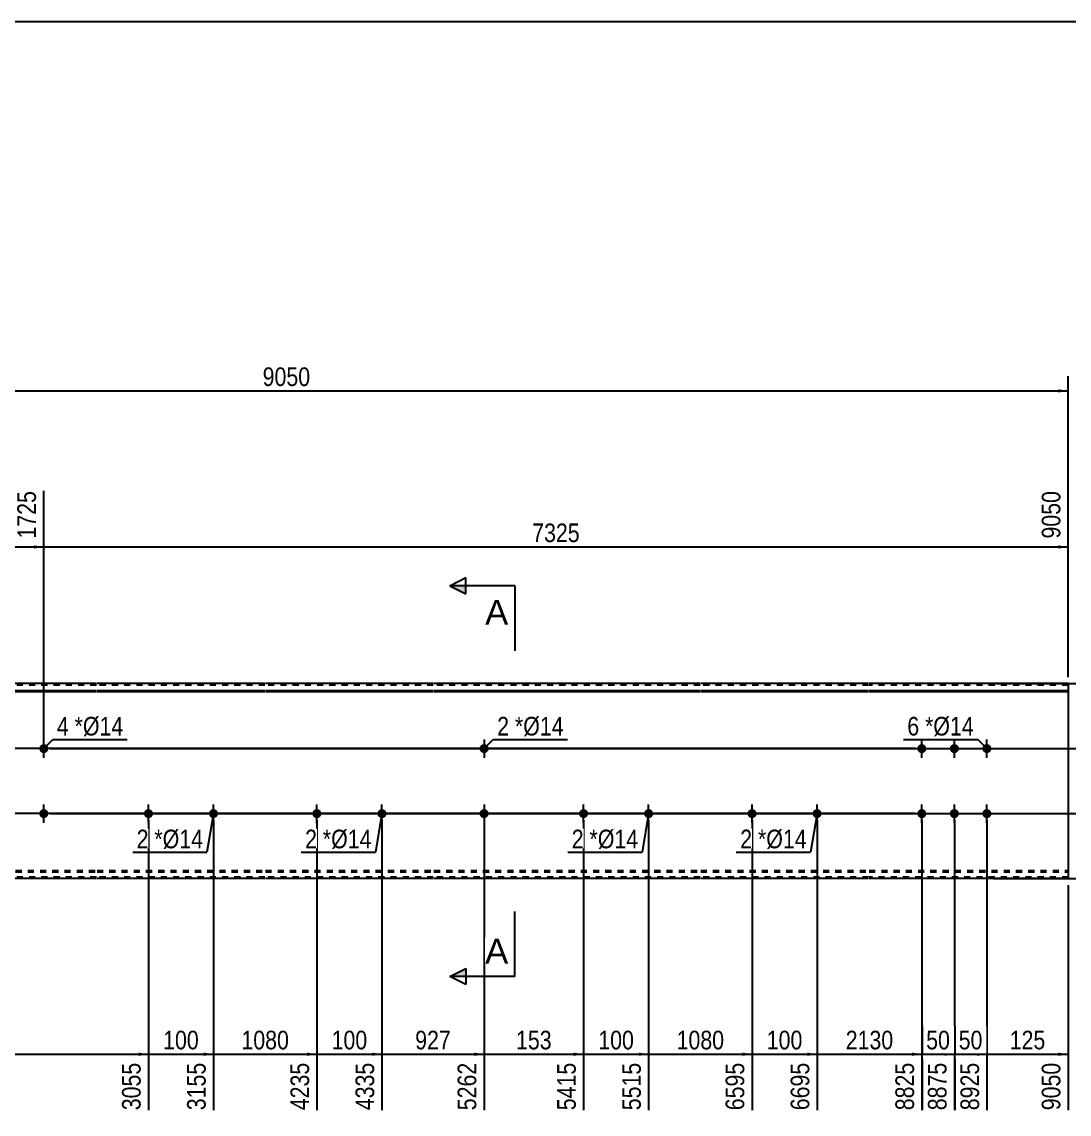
# Model space of a CAD drawing. Header units: millimetres. Extents: x -81 to 321, y -160 to 117.
# Drawn here: x 79.5 to 240.5, y -51.2 to 116.8 of the extents above; entities that cross this region are included whole.
import ezdxf

# ---------------------------------------------------------------- set-up
doc = ezdxf.new("R2010")
doc.units = ezdxf.units.MM
doc.linetypes.add('DXK_LINE_DOT1', pattern=[1.8814, 0.9407, -0.9407])
doc.styles.add('Arial', font='ARIAL.TTF', dxfattribs={"height": 0.2})
doc.styles.add('Arial Narrow', font='ARIALN.TTF', dxfattribs={"height": 0.2})

# ---------------------------------------------------------------- blocks, each defined once
blk = doc.blocks.new('Unknown-629085488-2020')
at = {"color": 5, "linetype": 'Continuous'}
blk.add_line((321.25, 116.75), (-78.75, 116.75), dxfattribs=at)
blk = doc.blocks.new('Part-629085488-1218 - 1203')
at = {"color": 2, "linetype": 'Continuous'}
for p, q in [((0, -15), (0, 15)), ((10.6, 15), (0, 15)), ((0, 13.94), (10.6, 13.94)), ((0, 13.76), (10.6, 13.76)), ((29.49, 15), (10.7, 15)), ((10.7, 13.94), (29.49, 13.94)), ((10.7, 13.76), (29.49, 13.76)), ((55.79, 15), (29.59, 15)), ((29.59, 13.94), (55.79, 13.94)), ((29.59, 13.76), (55.79, 13.76)), ((74.68, 15), (55.89, 15)), ((55.89, 13.94), (74.68, 13.94)), ((55.89, 13.76), (74.68, 13.76)), ((90.97, 15), (74.78, 15)), ((74.78, 13.94), (90.97, 13.94)), ((74.78, 13.76), (90.97, 13.76)), ((116.87, 15), (91.07, 15)), ((91.07, 13.94), (116.87, 13.94)), ((91.07, 13.76), (116.87, 13.76)), ((142.77, 15), (116.97, 15)), ((116.97, 13.94), (142.77, 13.94)), ((116.97, 13.76), (142.77, 13.76)), ((183.77, 15), (142.87, 15)), ((142.87, 13.94), (183.77, 13.94)), ((142.87, 13.76), (183.77, 13.76)), ((209.67, 15), (183.87, 15)), ((183.87, 13.94), (209.67, 13.94)), ((183.87, 13.76), (209.67, 13.76)), ((240.37, 15), (209.77, 15)), ((209.77, 13.94), (240.37, 13.94)), ((209.77, 13.76), (240.37, 13.76)), ((240.37, 15), (240.37, -15)), ((10.6, -15), (0, -15)), ((29.49, -15), (10.7, -15)), ((55.79, -15), (29.59, -15)), ((74.68, -15), (55.89, -15)), ((90.97, -15), (74.78, -15)), ((116.87, -15), (91.07, -15)), ((142.77, -15), (116.97, -15)), ((183.77, -15), (142.87, -15)), ((209.67, -15), (183.87, -15)), ((240.37, -15), (209.77, -15))]:
    blk.add_line(p, q, dxfattribs=at)
at = {"color": 7, "linetype": 'DXK_LINE_DOT1'}
for p, q in [((10.6, 14.75), (0, 14.75)), ((29.49, 14.75), (10.7, 14.75)), ((55.79, 14.75), (29.59, 14.75)), ((74.68, 14.75), (55.89, 14.75)), ((90.97, 14.75), (74.78, 14.75)), ((116.87, 14.75), (91.07, 14.75)), ((142.77, 14.75), (116.97, 14.75)), ((183.77, 14.75), (142.87, 14.75)), ((209.67, 14.75), (183.87, 14.75)), ((240.37, 14.75), (209.77, 14.75)), ((0, -13.76), (10.6, -13.76)), ((0, -13.94), (10.6, -13.94)), ((10.6, -14.75), (0, -14.75)), ((10.7, -13.76), (29.49, -13.76)), ((10.7, -13.94), (29.49, -13.94)), ((29.49, -14.75), (10.7, -14.75)), ((29.59, -13.76), (55.79, -13.76)), ((29.59, -13.94), (55.79, -13.94)), ((55.79, -14.75), (29.59, -14.75)), ((55.89, -13.76), (74.68, -13.76)), ((55.89, -13.94), (74.68, -13.94)), ((74.68, -14.75), (55.89, -14.75)), ((74.78, -13.76), (90.97, -13.76)), ((74.78, -13.94), (90.97, -13.94)), ((90.97, -14.75), (74.78, -14.75)), ((91.07, -13.76), (116.87, -13.76)), ((91.07, -13.94), (116.87, -13.94)), ((116.87, -14.75), (91.07, -14.75)), ((116.97, -13.76), (142.77, -13.76)), ((116.97, -13.94), (142.77, -13.94)), ((142.77, -14.75), (116.97, -14.75)), ((142.87, -13.76), (183.77, -13.76)), ((142.87, -13.94), (183.77, -13.94)), ((183.77, -14.75), (142.87, -14.75)), ((183.87, -13.76), (209.67, -13.76)), ((183.87, -13.94), (209.67, -13.94)), ((209.67, -14.75), (183.87, -14.75)), ((209.77, -13.76), (240.37, -13.76)), ((209.77, -13.94), (240.37, -13.94)), ((240.37, -14.75), (209.77, -14.75))]:
    blk.add_line(p, q, dxfattribs=at)
blk = doc.blocks.new('Bolt-629085488-1219 - 1203')
at = {"linetype": 'Continuous'}
for points in [[(217.17, 5, -1), (218.57, 5, -1)], [(222.17, 5, -1), (223.57, 5, -1)], [(227.17, 5, -1), (228.57, 5, -1)], [(217.17, -5, -1), (218.57, -5, -1)], [(222.17, -5, -1), (223.57, -5, -1)], [(227.17, -5, -1), (228.57, -5, -1)]]:
    blk.add_hatch(color=3, dxfattribs=at).paths.add_polyline_path(points)
at = {"color": 3, "linetype": 'Continuous'}
for p, q in [((217.87, 3.6), (217.87, 6.4)), ((222.87, 3.6), (222.87, 6.4)), ((227.87, 3.6), (227.87, 6.4)), ((216.47, 5), (219.27, 5)), ((221.47, 5), (224.27, 5)), ((226.47, 5), (229.27, 5)), ((216.47, -5), (219.27, -5)), ((217.87, -6.4), (217.87, -3.6)), ((221.47, -5), (224.27, -5)), ((222.87, -6.4), (222.87, -3.6)), ((226.47, -5), (229.27, -5)), ((227.87, -6.4), (227.87, -3.6))]:
    blk.add_line(p, q, dxfattribs=at)
blk = doc.blocks.new('Bolt-629085488-1225 - 1203')
at = {"linetype": 'Continuous'}
for points in [[(98.97, -4.3, -1), (98.97, -5.7, -1)], [(108.97, -4.3, -1), (108.97, -5.7, -1)]]:
    blk.add_hatch(color=3, dxfattribs=at).paths.add_polyline_path(points)
at = {"color": 3, "linetype": 'Continuous'}
for p, q in [((97.57, -5), (100.37, -5)), ((98.97, -6.4), (98.97, -3.6)), ((107.57, -5), (110.37, -5)), ((108.97, -6.4), (108.97, -3.6))]:
    blk.add_line(p, q, dxfattribs=at)
blk = doc.blocks.new('Bolt-629085488-1226 - 1203')
at = {"linetype": 'Continuous'}
for points in [[(124.87, -4.3, -1), (124.87, -5.7, -1)], [(134.87, -4.3, -1), (134.87, -5.7, -1)]]:
    blk.add_hatch(color=3, dxfattribs=at).paths.add_polyline_path(points)
at = {"color": 3, "linetype": 'Continuous'}
for p, q in [((123.47, -5), (126.27, -5)), ((124.87, -6.4), (124.87, -3.6)), ((133.47, -5), (136.27, -5)), ((134.87, -6.4), (134.87, -3.6))]:
    blk.add_line(p, q, dxfattribs=at)
blk = doc.blocks.new('Bolt-629085488-1227 - 1203')
at = {"linetype": 'Continuous'}
for points in [[(165.87, -4.3, -1), (165.87, -5.7, -1)], [(175.87, -4.3, -1), (175.87, -5.7, -1)]]:
    blk.add_hatch(color=3, dxfattribs=at).paths.add_polyline_path(points)
at = {"color": 3, "linetype": 'Continuous'}
for p, q in [((164.47, -5), (167.27, -5)), ((165.87, -6.4), (165.87, -3.6)), ((174.47, -5), (177.27, -5)), ((175.87, -6.4), (175.87, -3.6))]:
    blk.add_line(p, q, dxfattribs=at)
blk = doc.blocks.new('Bolt-629085488-1228 - 1203')
at = {"linetype": 'Continuous'}
for points in [[(191.77, -4.3, -1), (191.77, -5.7, -1)], [(201.77, -4.3, -1), (201.77, -5.7, -1)]]:
    blk.add_hatch(color=3, dxfattribs=at).paths.add_polyline_path(points)
at = {"color": 3, "linetype": 'Continuous'}
for p, q in [((190.37, -5), (193.17, -5)), ((191.77, -6.4), (191.77, -3.6)), ((200.37, -5), (203.17, -5)), ((201.77, -6.4), (201.77, -3.6))]:
    blk.add_line(p, q, dxfattribs=at)
blk = doc.blocks.new('Bolt-629085488-1231 - 1203')
at = {"linetype": 'Continuous'}
for points in [[(1.8, 5, -1), (3.2, 5, -1)], [(82.18, 5, -1), (83.58, 5, -1)]]:
    blk.add_hatch(color=3, dxfattribs=at).paths.add_polyline_path(points)
at = {"color": 3, "linetype": 'Continuous'}
for p, q in [((2.5, 3.6), (2.5, 6.4)), ((82.88, 3.6), (82.88, 6.4)), ((3.9, 5), (1.1, 5)), ((84.28, 5), (81.48, 5))]:
    blk.add_line(p, q, dxfattribs=at)
blk = doc.blocks.new('Bolt-629085488-1232 - 1203')
at = {"linetype": 'Continuous'}
for points in [[(1.8, -5, -1), (3.2, -5, -1)], [(82.18, -5, -1), (83.58, -5, -1)]]:
    blk.add_hatch(color=3, dxfattribs=at).paths.add_polyline_path(points)
at = {"color": 3, "linetype": 'Continuous'}
for p, q in [((3.9, -5), (1.1, -5)), ((2.5, -6.4), (2.5, -3.6)), ((84.28, -5), (81.48, -5)), ((82.88, -6.4), (82.88, -3.6))]:
    blk.add_line(p, q, dxfattribs=at)
blk = doc.blocks.new('Bolt-629085488-1233 - 1203')
at = {"linetype": 'Continuous'}
for points in [[(151.27, 5, -1), (149.87, 5, -1)], [(151.27, -5, -1), (149.87, -5, -1)]]:
    blk.add_hatch(color=3, dxfattribs=at).paths.add_polyline_path(points)
at = {"color": 3, "linetype": 'Continuous'}
for p, q in [((150.57, 6.4), (150.57, 3.6)), ((151.97, 5), (149.17, 5)), ((151.97, -5), (149.17, -5)), ((150.57, -3.6), (150.57, -6.4))]:
    blk.add_line(p, q, dxfattribs=at)
blk = doc.blocks.new('StraightDimension-629085488-1279 - 1203')
at = {"linetype": 'Continuous'}
blk.add_hatch(color=7, dxfattribs=at).paths.add_polyline_path([(174.37, -41.75), (175.87, -42), (174.37, -42.25)])
at = {"color": 7, "linetype": 'Continuous'}
for p, q in [((165.87, -6), (165.87, -50.61)), ((175.87, -6), (175.87, -50.61)), ((165.87, -42), (175.87, -42))]:
    blk.add_line(p, q, dxfattribs=at)
at = {"color": 0}
blk.add_wipeout([(174.22, -41.85), (174.22, -37.65), (167.53, -37.65), (167.53, -41.85)], dxfattribs=at)
at = {"color": 0, "linetype": 'Continuous'}
blk.add_wipeout([(175.27, -42.7), (171.07, -42.7), (171.07, -51.21), (175.27, -51.21)], dxfattribs=at)
at = {"color": 3, "style": 'Arial Narrow'}
blk.add_text('100', height=2.863, dxfattribs=at).set_placement((168.13, -41.25))
at = {"color": 3, "linetype": 'Continuous', "style": 'Arial Narrow'}
blk.add_text('5515', height=2.863, rotation=90.0002, dxfattribs=at).set_placement((174.67, -50.61))
blk = doc.blocks.new('StraightDimension-629085488-1284 - 1203')
at = {"linetype": 'Continuous'}
blk.add_hatch(color=7, dxfattribs=at).paths.add_polyline_path([(107.47, -41.75), (108.97, -42), (107.47, -42.25)])
at = {"color": 7, "linetype": 'Continuous'}
for p, q in [((98.97, -6), (98.97, -50.61)), ((108.97, -6), (108.97, -50.61)), ((98.97, -42), (108.97, -42))]:
    blk.add_line(p, q, dxfattribs=at)
at = {"color": 0}
blk.add_wipeout([(107.32, -41.85), (107.32, -37.65), (100.63, -37.65), (100.63, -41.85)], dxfattribs=at)
at = {"color": 0, "linetype": 'Continuous'}
blk.add_wipeout([(108.37, -42.7), (104.17, -42.7), (104.17, -51.21), (108.37, -51.21)], dxfattribs=at)
at = {"color": 3, "style": 'Arial Narrow'}
blk.add_text('100', height=2.863, dxfattribs=at).set_placement((101.23, -41.25))
at = {"color": 3, "linetype": 'Continuous', "style": 'Arial Narrow'}
blk.add_text('3155', height=2.863, rotation=90.0002, dxfattribs=at).set_placement((107.77, -50.61))
blk = doc.blocks.new('StraightDimension-629085488-1283 - 1203')
at = {"linetype": 'Continuous'}
blk.add_hatch(color=7, dxfattribs=at).paths.add_polyline_path([(123.37, -41.75), (124.87, -42), (123.37, -42.25)])
at = {"color": 7, "linetype": 'Continuous'}
for p, q in [((108.97, -6), (108.97, -50.61)), ((124.87, -6), (124.87, -50.61)), ((108.97, -42), (124.87, -42))]:
    blk.add_line(p, q, dxfattribs=at)
at = {"color": 0}
blk.add_wipeout([(121.18, -41.85), (121.18, -37.65), (112.67, -37.65), (112.67, -41.85)], dxfattribs=at)
at = {"color": 0, "linetype": 'Continuous'}
blk.add_wipeout([(124.27, -42.7), (120.07, -42.7), (120.07, -51.21), (124.27, -51.21)], dxfattribs=at)
at = {"color": 3, "style": 'Arial Narrow'}
blk.add_text('1080', height=2.863, dxfattribs=at).set_placement((113.27, -41.25))
at = {"color": 3, "linetype": 'Continuous', "style": 'Arial Narrow'}
blk.add_text('4235', height=2.863, rotation=90.0002, dxfattribs=at).set_placement((123.67, -50.61))
blk = doc.blocks.new('StraightDimension-629085488-1282 - 1203')
at = {"linetype": 'Continuous'}
blk.add_hatch(color=7, dxfattribs=at).paths.add_polyline_path([(133.37, -41.75), (134.87, -42), (133.37, -42.25)])
at = {"color": 7, "linetype": 'Continuous'}
for p, q in [((124.87, -6), (124.87, -50.61)), ((134.87, -6), (134.87, -50.61)), ((124.87, -42), (134.87, -42))]:
    blk.add_line(p, q, dxfattribs=at)
at = {"color": 0}
blk.add_wipeout([(133.22, -41.85), (133.22, -37.65), (126.53, -37.65), (126.53, -41.85)], dxfattribs=at)
at = {"color": 0, "linetype": 'Continuous'}
blk.add_wipeout([(134.27, -42.7), (130.07, -42.7), (130.07, -51.21), (134.27, -51.21)], dxfattribs=at)
at = {"color": 3, "style": 'Arial Narrow'}
blk.add_text('100', height=2.863, dxfattribs=at).set_placement((127.13, -41.25))
at = {"color": 3, "linetype": 'Continuous', "style": 'Arial Narrow'}
blk.add_text('4335', height=2.863, rotation=90.0002, dxfattribs=at).set_placement((133.67, -50.61))
blk = doc.blocks.new('StraightDimension-629085488-1280 - 1203')
at = {"linetype": 'Continuous'}
blk.add_hatch(color=7, dxfattribs=at).paths.add_polyline_path([(164.37, -41.75), (165.87, -42), (164.37, -42.25)])
at = {"color": 7, "linetype": 'Continuous'}
for p, q in [((150.57, -6), (150.57, -50.61)), ((165.87, -6), (165.87, -50.61)), ((150.57, -42), (165.87, -42))]:
    blk.add_line(p, q, dxfattribs=at)
at = {"color": 0}
blk.add_wipeout([(161.57, -41.85), (161.57, -37.65), (154.88, -37.65), (154.88, -41.85)], dxfattribs=at)
at = {"color": 0, "linetype": 'Continuous'}
blk.add_wipeout([(165.27, -42.7), (161.07, -42.7), (161.07, -51.21), (165.27, -51.21)], dxfattribs=at)
at = {"color": 3, "style": 'Arial Narrow'}
blk.add_text('153', height=2.863, dxfattribs=at).set_placement((155.48, -41.25))
at = {"color": 3, "linetype": 'Continuous', "style": 'Arial Narrow'}
blk.add_text('5415', height=2.863, rotation=90.0002, dxfattribs=at).set_placement((164.67, -50.61))
blk = doc.blocks.new('StraightDimension-629085488-1375 - 1203')
at = {"linetype": 'Continuous'}
for points in [[(-12.25, 7.77), (-12, 9.27), (-11.75, 7.77)], [(-11.75, 6.5), (-12, 5), (-12.25, 6.5)]]:
    blk.add_hatch(color=7, dxfattribs=at).paths.add_polyline_path(points)
at = {"color": 7, "linetype": 'Continuous'}
for p, q in [((20.39, 9.27), (-14.25, 9.27)), ((-12, 5), (-12, 9.27)), ((216.87, 5), (-14.25, 5))]:
    blk.add_line(p, q, dxfattribs=at)
at = {"color": 0}
blk.add_wipeout([(-12.15, 9.56), (-16.35, 9.56), (-16.35, 4.71), (-12.15, 4.71)], dxfattribs=at)
at = {"color": 3, "style": 'Arial Narrow'}
blk.add_text('43', height=2.863, rotation=90.0002, dxfattribs=at).set_placement((-12.75, 5.31))
blk = doc.blocks.new('StraightDimension-629085488-1418 - 1203')
at = {"linetype": 'Continuous'}
for points in [[(1.5, 59.75), (0, 60), (1.5, 60.25)], [(238.87, 60.25), (240.37, 60), (238.87, 59.75)]]:
    blk.add_hatch(color=7, dxfattribs=at).paths.add_polyline_path(points)
at = {"color": 7, "linetype": 'Continuous'}
for p, q in [((0, 16), (0, 62.25)), ((240.37, 16), (240.37, 62.25)), ((0, 60), (240.37, 60))]:
    blk.add_line(p, q, dxfattribs=at)
at = {"color": 0}
blk.add_wipeout([(124.44, 60.15), (124.44, 64.35), (115.93, 64.35), (115.93, 60.15)], dxfattribs=at)
at = {"color": 3, "style": 'Arial Narrow'}
blk.add_text('9050', height=2.863, dxfattribs=at).set_placement((116.53, 60.75))
blk = doc.blocks.new('StraightDimension-629085488-1376 - 1203')
at = {"linetype": 'Continuous'}
for points in [[(-12.25, 3.5), (-12, 5), (-11.75, 3.5)], [(-11.75, -3.5), (-12, -5), (-12.25, -3.5)]]:
    blk.add_hatch(color=7, dxfattribs=at).paths.add_polyline_path(points)
at = {"color": 7, "linetype": 'Continuous'}
for p, q in [((216.87, 5), (-14.25, 5)), ((-12, -5), (-12, 5)), ((216.87, -5), (-14.25, -5))]:
    blk.add_line(p, q, dxfattribs=at)
at = {"color": 0}
blk.add_wipeout([(-12.15, 3.34), (-16.35, 3.34), (-16.35, -3.34), (-12.15, -3.34)], dxfattribs=at)
at = {"color": 3, "style": 'Arial Narrow'}
blk.add_text('100', height=2.863, rotation=90.0002, dxfattribs=at).set_placement((-12.75, -2.74))
blk = doc.blocks.new('StraightDimension-629085488-1326 - 1203')
at = {"linetype": 'Continuous'}
blk.add_hatch(color=7, dxfattribs=at).paths.add_polyline_path([(238.87, 36.25), (240.37, 36), (238.87, 35.75)])
at = {"color": 7, "linetype": 'Continuous'}
for p, q in [((82.88, 6), (82.88, 44.61)), ((240.37, 16), (240.37, 44.61)), ((82.88, 36), (240.37, 36))]:
    blk.add_line(p, q, dxfattribs=at)
at = {"color": 0, "linetype": 'Continuous'}
blk.add_wipeout([(239.77, 45.21), (235.57, 45.21), (235.57, 36.7), (239.77, 36.7)], dxfattribs=at)
at = {"color": 0}
blk.add_wipeout([(165.88, 36.15), (165.88, 40.35), (157.37, 40.35), (157.37, 36.15)], dxfattribs=at)
at = {"color": 3, "linetype": 'Continuous', "style": 'Arial Narrow'}
blk.add_text('9050', height=2.863, rotation=90.0002, dxfattribs=at).set_placement((239.17, 37.3))
at = {"color": 3, "style": 'Arial Narrow'}
blk.add_text('7325', height=2.863, dxfattribs=at).set_placement((157.97, 36.75))
blk = doc.blocks.new('StraightDimension-629085488-1327 - 1203')
at = {"linetype": 'Continuous'}
blk.add_hatch(color=7, dxfattribs=at).paths.add_polyline_path([(81.38, 36.25), (82.88, 36), (81.38, 35.75)])
at = {"color": 7, "linetype": 'Continuous'}
for p, q in [((66.58, 6), (66.58, 57.21)), ((82.88, 6), (82.88, 44.61)), ((66.58, 36), (82.88, 36))]:
    blk.add_line(p, q, dxfattribs=at)
at = {"color": 0}
blk.add_wipeout([(78.07, 36.15), (78.07, 40.35), (71.39, 40.35), (71.39, 36.15)], dxfattribs=at)
at = {"color": 0, "linetype": 'Continuous'}
blk.add_wipeout([(82.28, 45.21), (78.08, 45.21), (78.08, 36.7), (82.28, 36.7)], dxfattribs=at)
at = {"color": 3, "linetype": 'Continuous', "style": 'Arial Narrow'}
blk.add_text('1725', height=2.863, rotation=90.0002, dxfattribs=at).set_placement((81.68, 37.3))
at = {"color": 3, "style": 'Arial Narrow'}
blk.add_text('175', height=2.863, dxfattribs=at).set_placement((71.99, 36.75))
blk = doc.blocks.new('StraightDimension-629085488-1394 - 1203')
at = {"linetype": 'Continuous'}
for points in [[(251.75, 13.5), (252, 15), (252.25, 13.5)], [(252.25, 6.5), (252, 5), (251.75, 6.5)]]:
    blk.add_hatch(color=7, dxfattribs=at).paths.add_polyline_path(points)
at = {"color": 7, "linetype": 'Continuous'}
for p, q in [((228.87, 15), (254.4, 15)), ((252, 5), (252, 15)), ((83.88, 5), (254.4, 5))]:
    blk.add_line(p, q, dxfattribs=at)
at = {"color": 0}
blk.add_wipeout([(251.85, 13.34), (247.65, 13.34), (247.65, 6.66), (251.85, 6.66)], dxfattribs=at)
at = {"color": 3, "style": 'Arial Narrow'}
blk.add_text('100', height=2.863, rotation=90.0002, dxfattribs=at).set_placement((251.25, 7.26))
blk = doc.blocks.new('StraightDimension-629085488-1273 - 1203')
at = {"linetype": 'Continuous'}
blk.add_hatch(color=7, dxfattribs=at).paths.add_polyline_path([(238.87, -41.75), (240.37, -42), (238.87, -42.25)])
at = {"color": 7, "linetype": 'Continuous'}
for p, q in [((227.87, -6), (227.87, -50.61)), ((240.37, -16), (240.37, -50.61)), ((227.87, -42), (240.37, -42))]:
    blk.add_line(p, q, dxfattribs=at)
at = {"color": 0}
blk.add_wipeout([(237.46, -41.85), (237.46, -37.65), (230.78, -37.65), (230.78, -41.85)], dxfattribs=at)
at = {"color": 0, "linetype": 'Continuous'}
blk.add_wipeout([(239.77, -42.7), (235.57, -42.7), (235.57, -51.21), (239.77, -51.21)], dxfattribs=at)
at = {"color": 3, "style": 'Arial Narrow'}
blk.add_text('125', height=2.863, dxfattribs=at).set_placement((231.38, -41.25))
at = {"color": 3, "linetype": 'Continuous', "style": 'Arial Narrow'}
blk.add_text('9050', height=2.863, rotation=90.0002, dxfattribs=at).set_placement((239.17, -50.61))
blk = doc.blocks.new('StraightDimension-629085488-1281 - 1203')
at = {"linetype": 'Continuous'}
blk.add_hatch(color=7, dxfattribs=at).paths.add_polyline_path([(149.07, -41.75), (150.57, -42), (149.07, -42.25)])
at = {"color": 7, "linetype": 'Continuous'}
for p, q in [((134.87, -6), (134.87, -50.61)), ((150.57, -6), (150.57, -50.61)), ((134.87, -42), (150.57, -42))]:
    blk.add_line(p, q, dxfattribs=at)
at = {"color": 0}
blk.add_wipeout([(146.07, -41.85), (146.07, -37.65), (139.38, -37.65), (139.38, -41.85)], dxfattribs=at)
at = {"color": 0, "linetype": 'Continuous'}
blk.add_wipeout([(149.97, -42.7), (145.77, -42.7), (145.77, -51.21), (149.97, -51.21)], dxfattribs=at)
at = {"color": 3, "style": 'Arial Narrow'}
blk.add_text('927', height=2.863, dxfattribs=at).set_placement((139.98, -41.25))
at = {"color": 3, "linetype": 'Continuous', "style": 'Arial Narrow'}
blk.add_text('5262', height=2.863, rotation=90.0002, dxfattribs=at).set_placement((149.37, -50.61))
blk = doc.blocks.new('StraightDimension-629085488-1274 - 1203')
at = {"linetype": 'Continuous'}
blk.add_hatch(color=7, dxfattribs=at).paths.add_polyline_path([(226.37, -41.75), (227.87, -42), (226.37, -42.25)])
at = {"color": 7, "linetype": 'Continuous'}
for p, q in [((222.87, -6), (222.87, -50.61)), ((227.87, -6), (227.87, -50.61)), ((222.87, -42), (227.87, -42))]:
    blk.add_line(p, q, dxfattribs=at)
at = {"color": 0}
blk.add_wipeout([(227.8, -41.85), (227.8, -37.65), (222.94, -37.65), (222.94, -41.85)], dxfattribs=at)
at = {"color": 0, "linetype": 'Continuous'}
blk.add_wipeout([(227.27, -42.7), (223.07, -42.7), (223.07, -51.21), (227.27, -51.21)], dxfattribs=at)
at = {"color": 3, "style": 'Arial Narrow'}
blk.add_text('50', height=2.863, dxfattribs=at).set_placement((223.54, -41.25))
at = {"color": 3, "linetype": 'Continuous', "style": 'Arial Narrow'}
blk.add_text('8925', height=2.863, rotation=90.0002, dxfattribs=at).set_placement((226.67, -50.61))
blk = doc.blocks.new('StraightDimension-629085488-1275 - 1203')
at = {"linetype": 'Continuous'}
blk.add_hatch(color=7, dxfattribs=at).paths.add_polyline_path([(221.37, -41.75), (222.87, -42), (221.37, -42.25)])
at = {"color": 7, "linetype": 'Continuous'}
for p, q in [((217.87, -6), (217.87, -50.61)), ((222.87, -6), (222.87, -50.61)), ((217.87, -42), (222.87, -42))]:
    blk.add_line(p, q, dxfattribs=at)
at = {"color": 0}
blk.add_wipeout([(222.8, -41.85), (222.8, -37.65), (217.94, -37.65), (217.94, -41.85)], dxfattribs=at)
at = {"color": 0, "linetype": 'Continuous'}
blk.add_wipeout([(222.27, -42.7), (218.07, -42.7), (218.07, -51.21), (222.27, -51.21)], dxfattribs=at)
at = {"color": 3, "style": 'Arial Narrow'}
blk.add_text('50', height=2.863, dxfattribs=at).set_placement((218.54, -41.25))
at = {"color": 3, "linetype": 'Continuous', "style": 'Arial Narrow'}
blk.add_text('8875', height=2.863, rotation=90.0002, dxfattribs=at).set_placement((221.67, -50.61))
blk = doc.blocks.new('StraightDimension-629085488-1276 - 1203')
at = {"linetype": 'Continuous'}
blk.add_hatch(color=7, dxfattribs=at).paths.add_polyline_path([(216.37, -41.75), (217.87, -42), (216.37, -42.25)])
at = {"color": 7, "linetype": 'Continuous'}
for p, q in [((201.77, -6), (201.77, -50.61)), ((217.87, -6), (217.87, -50.61)), ((201.77, -42), (217.87, -42))]:
    blk.add_line(p, q, dxfattribs=at)
at = {"color": 0}
blk.add_wipeout([(214.08, -41.85), (214.08, -37.65), (205.57, -37.65), (205.57, -41.85)], dxfattribs=at)
at = {"color": 0, "linetype": 'Continuous'}
blk.add_wipeout([(217.27, -42.7), (213.07, -42.7), (213.07, -51.21), (217.27, -51.21)], dxfattribs=at)
at = {"color": 3, "style": 'Arial Narrow'}
blk.add_text('2130', height=2.863, dxfattribs=at).set_placement((206.17, -41.25))
at = {"color": 3, "linetype": 'Continuous', "style": 'Arial Narrow'}
blk.add_text('8825', height=2.863, rotation=90.0002, dxfattribs=at).set_placement((216.67, -50.61))
blk = doc.blocks.new('StraightDimension-629085488-1277 - 1203')
at = {"linetype": 'Continuous'}
blk.add_hatch(color=7, dxfattribs=at).paths.add_polyline_path([(200.27, -41.75), (201.77, -42), (200.27, -42.25)])
at = {"color": 7, "linetype": 'Continuous'}
for p, q in [((191.77, -6), (191.77, -50.61)), ((201.77, -6), (201.77, -50.61)), ((191.77, -42), (201.77, -42))]:
    blk.add_line(p, q, dxfattribs=at)
at = {"color": 0}
blk.add_wipeout([(200.12, -41.85), (200.12, -37.65), (193.43, -37.65), (193.43, -41.85)], dxfattribs=at)
at = {"color": 0, "linetype": 'Continuous'}
blk.add_wipeout([(201.17, -42.7), (196.97, -42.7), (196.97, -51.21), (201.17, -51.21)], dxfattribs=at)
at = {"color": 3, "style": 'Arial Narrow'}
blk.add_text('100', height=2.863, dxfattribs=at).set_placement((194.03, -41.25))
at = {"color": 3, "linetype": 'Continuous', "style": 'Arial Narrow'}
blk.add_text('6695', height=2.863, rotation=90.0002, dxfattribs=at).set_placement((200.57, -50.61))
blk = doc.blocks.new('StraightDimension-629085488-1285 - 1203')
at = {"linetype": 'Continuous'}
blk.add_hatch(color=7, dxfattribs=at).paths.add_polyline_path([(97.47, -41.75), (98.97, -42), (97.47, -42.25)])
at = {"color": 7, "linetype": 'Continuous'}
for p, q in [((98.97, -6), (98.97, -50.61)), ((0, -16), (0, -45.13)), ((0, -42), (98.97, -42))]:
    blk.add_line(p, q, dxfattribs=at)
at = {"color": 0}
blk.add_wipeout([(53.74, -41.85), (53.74, -37.65), (45.23, -37.65), (45.23, -41.85)], dxfattribs=at)
at = {"color": 0, "linetype": 'Continuous'}
for points in [[(-0.6, -42.7), (-4.8, -42.7), (-4.8, -45.73), (-0.6, -45.73)], [(98.37, -42.7), (94.17, -42.7), (94.17, -51.21), (98.37, -51.21)]]:
    blk.add_wipeout(points, dxfattribs=at)
at = {"color": 3, "style": 'Arial Narrow'}
blk.add_text('3055', height=2.863, dxfattribs=at).set_placement((45.83, -41.25))
at = {"color": 3, "linetype": 'Continuous', "style": 'Arial Narrow'}
for s, height, p in [('0', 2.86, (-1.2, -45.13)), ('3055', 2.863, (97.77, -50.61))]:
    blk.add_text(s, height=height, rotation=90.0002, dxfattribs=at).set_placement(p)
blk = doc.blocks.new('StraightDimension-629085488-1278 - 1203')
at = {"linetype": 'Continuous'}
blk.add_hatch(color=7, dxfattribs=at).paths.add_polyline_path([(190.27, -41.75), (191.77, -42), (190.27, -42.25)])
at = {"color": 7, "linetype": 'Continuous'}
for p, q in [((175.87, -6), (175.87, -50.61)), ((191.77, -6), (191.77, -50.61)), ((175.87, -42), (191.77, -42))]:
    blk.add_line(p, q, dxfattribs=at)
at = {"color": 0}
blk.add_wipeout([(188.08, -41.85), (188.08, -37.65), (179.57, -37.65), (179.57, -41.85)], dxfattribs=at)
at = {"color": 0, "linetype": 'Continuous'}
blk.add_wipeout([(191.17, -42.7), (186.97, -42.7), (186.97, -51.21), (191.17, -51.21)], dxfattribs=at)
at = {"color": 3, "style": 'Arial Narrow'}
blk.add_text('1080', height=2.863, dxfattribs=at).set_placement((180.17, -41.25))
at = {"color": 3, "linetype": 'Continuous', "style": 'Arial Narrow'}
blk.add_text('6595', height=2.863, rotation=90.0002, dxfattribs=at).set_placement((190.57, -50.61))
blk = doc.blocks.new('StraightDimension-629085488-1395 - 1203')
at = {"linetype": 'Continuous'}
for points in [[(251.75, 3.5), (252, 5), (252.25, 3.5)], [(252.25, -3.5), (252, -5), (251.75, -3.5)]]:
    blk.add_hatch(color=7, dxfattribs=at).paths.add_polyline_path(points)
at = {"color": 7, "linetype": 'Continuous'}
for p, q in [((83.88, 5), (254.4, 5)), ((252, -5), (252, 5)), ((83.88, -5), (254.4, -5))]:
    blk.add_line(p, q, dxfattribs=at)
at = {"color": 0}
blk.add_wipeout([(251.85, 3.34), (247.65, 3.34), (247.65, -3.34), (251.85, -3.34)], dxfattribs=at)
at = {"color": 3, "style": 'Arial Narrow'}
blk.add_text('100', height=2.863, rotation=90.0002, dxfattribs=at).set_placement((251.25, -2.74))
blk = doc.blocks.new('StraightDimension-629085488-1396 - 1203')
at = {"linetype": 'Continuous'}
for points in [[(251.75, -6.5), (252, -5), (252.25, -6.5)], [(252.25, -13.5), (252, -15), (251.75, -13.5)]]:
    blk.add_hatch(color=7, dxfattribs=at).paths.add_polyline_path(points)
at = {"color": 7, "linetype": 'Continuous'}
for p, q in [((83.88, -5), (254.4, -5)), ((252, -15), (252, -5)), ((228.87, -15), (254.4, -15))]:
    blk.add_line(p, q, dxfattribs=at)
at = {"color": 0}
blk.add_wipeout([(251.85, -6.66), (247.65, -6.66), (247.65, -13.34), (251.85, -13.34)], dxfattribs=at)
at = {"color": 3, "style": 'Arial Narrow'}
blk.add_text('100', height=2.863, rotation=90.0002, dxfattribs=at).set_placement((251.25, -12.74))
blk = doc.blocks.new('StraightDimension-629085488-1377 - 1203')
at = {"linetype": 'Continuous'}
for points in [[(-12.25, -6.5), (-12, -5), (-11.75, -6.5)], [(-11.75, -13.5), (-12, -15), (-12.25, -13.5)]]:
    blk.add_hatch(color=7, dxfattribs=at).paths.add_polyline_path(points)
at = {"color": 7, "linetype": 'Continuous'}
for p, q in [((216.87, -5), (-14.25, -5)), ((-12, -15), (-12, -5)), ((-1, -15), (-14.25, -15))]:
    blk.add_line(p, q, dxfattribs=at)
at = {"color": 0}
blk.add_wipeout([(-12.15, -6.66), (-16.35, -6.66), (-16.35, -13.34), (-12.15, -13.34)], dxfattribs=at)
at = {"color": 3, "style": 'Arial Narrow'}
blk.add_text('100', height=2.863, rotation=90.0002, dxfattribs=at).set_placement((-12.75, -12.74))
blk = doc.blocks.new('SectionMark-629085488-1271 - 1203')
at = {"linetype": 'Continuous'}
for points in [[(147.79, 30.05), (147.79, 28.8), (145.29, 30.05)], [(147.79, -28.8), (147.79, -30.05), (145.29, -30.05)]]:
    blk.add_hatch(color=30, dxfattribs=at).paths.add_polyline_path(points)
at = {"color": 30, "linetype": 'Continuous'}
for p, q in [((145.29, 30.05), (147.79, 31.3)), ((147.79, 28.8), (147.79, 31.3)), ((155.29, 30.05), (145.29, 30.05)), ((145.29, 30.05), (147.79, 28.8)), ((155.29, 30.05), (155.29, 20.05)), ((155.29, -30.05), (155.29, -20.05)), ((145.29, -30.05), (147.79, -28.8)), ((155.29, -30.05), (145.29, -30.05)), ((147.79, -31.3), (145.29, -30.05)), ((147.79, -28.8), (147.79, -31.3))]:
    blk.add_line(p, q, dxfattribs=at)
at = {"color": 0, "linetype": 'Continuous'}
for points in [[(154.29, 24.05), (154.29, 28.05), (150.73, 28.05), (150.73, 24.05)], [(154.29, -28.05), (154.29, -24.05), (150.73, -24.05), (150.73, -28.05)]]:
    blk.add_wipeout(points, dxfattribs=at)
at = {"color": 96, "linetype": 'Continuous', "style": 'Arial'}
for p in [(150.73, 24.05), (150.73, -28.05)]:
    blk.add_text('A', height=3.82, dxfattribs=at).set_placement(p)
blk = doc.blocks.new('MarkSet-629085488-1446 - 1203')
at = {"color": 0}
for points in [[(86.72, 7.01), (86.72, 10.01), (84.89, 10.01), (84.89, 7.01)], [(88.9, 7.01), (88.9, 10.01), (87.62, 10.01), (87.62, 7.01)]]:
    blk.add_wipeout(points, dxfattribs=at)
for points in [[(86.72, 7.01), (86.72, 10.01), (84.89, 10.01), (84.89, 7.01)], [(88.9, 7.01), (88.9, 10.01), (87.62, 10.01), (87.62, 7.01)]]:
    blk.add_wipeout(points, dxfattribs=at)
at = {"color": 7, "linetype": 'Continuous'}
blk.add_line((82.88, 5), (84.29, 6.41), dxfattribs=at)
at = {"color": 3, "style": 'Arial Narrow'}
blk.add_text('4', height=2.86, dxfattribs=at).set_placement((84.89, 7.01))
at = {"color": 0}
blk.add_wipeout([(95.11, 7.01), (95.11, 10.01), (88.9, 10.01), (88.9, 7.01)], dxfattribs=at)
blk.add_wipeout([(95.11, 7.01), (95.11, 10.01), (88.9, 10.01), (88.9, 7.01)], dxfattribs=at)
at = {"color": 7, "linetype": 'Continuous'}
blk.add_line((84.29, 6.41), (95.71, 6.41), dxfattribs=at)
at = {"color": 3, "style": 'Arial Narrow'}
for s, height, p in [('*', 2.86, (87.62, 7.01)), ('Ø14', 2.863, (88.9, 7.01))]:
    blk.add_text(s, height=height, dxfattribs=at).set_placement(p)
blk = doc.blocks.new('Mark-629085488-1449 - 1203')
at = {"color": 0}
for points in [[(217.47, 7.01), (217.47, 10.01), (215.64, 10.01), (215.64, 7.01)], [(219.64, 7.01), (219.64, 10.01), (218.37, 10.01), (218.37, 7.01)]]:
    blk.add_wipeout(points, dxfattribs=at)
for points in [[(217.47, 7.01), (217.47, 10.01), (215.64, 10.01), (215.64, 7.01)], [(219.64, 7.01), (219.64, 10.01), (218.37, 10.01), (218.37, 7.01)]]:
    blk.add_wipeout(points, dxfattribs=at)
at = {"color": 3, "style": 'Arial Narrow'}
blk.add_text('6', height=2.86, dxfattribs=at).set_placement((215.64, 7.01))
at = {"color": 0}
blk.add_wipeout([(225.86, 7.01), (225.86, 10.01), (219.64, 10.01), (219.64, 7.01)], dxfattribs=at)
blk.add_wipeout([(225.86, 7.01), (225.86, 10.01), (219.64, 10.01), (219.64, 7.01)], dxfattribs=at)
at = {"color": 7, "linetype": 'Continuous'}
for p in [(215.04, 6.41), (227.87, 5)]:
    blk.add_line(p, (226.46, 6.41), dxfattribs=at)
at = {"color": 3, "style": 'Arial Narrow'}
for s, height, p in [('*', 2.86, (218.37, 7.01)), ('Ø14', 2.863, (219.64, 7.01))]:
    blk.add_text(s, height=height, dxfattribs=at).set_placement(p)
blk = doc.blocks.new('Mark-629085488-1451 - 1203')
at = {"color": 0}
for points in [[(98.98, -10.33), (98.98, -7.33), (97.16, -7.33), (97.16, -10.33)], [(101.16, -10.33), (101.16, -7.33), (99.88, -7.33), (99.88, -10.33)]]:
    blk.add_wipeout(points, dxfattribs=at)
for points in [[(98.98, -10.33), (98.98, -7.33), (97.16, -7.33), (97.16, -10.33)], [(101.16, -10.33), (101.16, -7.33), (99.88, -7.33), (99.88, -10.33)]]:
    blk.add_wipeout(points, dxfattribs=at)
at = {"color": 3, "style": 'Arial Narrow'}
blk.add_text('2', height=2.86, dxfattribs=at).set_placement((97.16, -10.33))
at = {"color": 0}
blk.add_wipeout([(107.37, -10.33), (107.37, -7.33), (101.16, -7.33), (101.16, -10.33)], dxfattribs=at)
blk.add_wipeout([(107.37, -10.33), (107.37, -7.33), (101.16, -7.33), (101.16, -10.33)], dxfattribs=at)
at = {"color": 7, "linetype": 'Continuous'}
for p in [(108.97, -5), (96.56, -10.93)]:
    blk.add_line(p, (107.97, -10.93), dxfattribs=at)
at = {"color": 3, "style": 'Arial Narrow'}
for s, height, p in [('*', 2.86, (99.88, -10.33)), ('Ø14', 2.863, (101.16, -10.33))]:
    blk.add_text(s, height=height, dxfattribs=at).set_placement(p)
blk = doc.blocks.new('Mark-629085488-1452 - 1203')
at = {"color": 0}
for points in [[(124.88, -10.33), (124.88, -7.33), (123.06, -7.33), (123.06, -10.33)], [(127.06, -10.33), (127.06, -7.33), (125.78, -7.33), (125.78, -10.33)]]:
    blk.add_wipeout(points, dxfattribs=at)
for points in [[(124.88, -10.33), (124.88, -7.33), (123.06, -7.33), (123.06, -10.33)], [(127.06, -10.33), (127.06, -7.33), (125.78, -7.33), (125.78, -10.33)]]:
    blk.add_wipeout(points, dxfattribs=at)
at = {"color": 3, "style": 'Arial Narrow'}
blk.add_text('2', height=2.86, dxfattribs=at).set_placement((123.06, -10.33))
at = {"color": 0}
blk.add_wipeout([(133.27, -10.33), (133.27, -7.33), (127.06, -7.33), (127.06, -10.33)], dxfattribs=at)
blk.add_wipeout([(133.27, -10.33), (133.27, -7.33), (127.06, -7.33), (127.06, -10.33)], dxfattribs=at)
at = {"color": 7, "linetype": 'Continuous'}
for p in [(134.87, -5), (122.46, -10.93)]:
    blk.add_line(p, (133.87, -10.93), dxfattribs=at)
at = {"color": 3, "style": 'Arial Narrow'}
for s, height, p in [('*', 2.86, (125.78, -10.33)), ('Ø14', 2.863, (127.06, -10.33))]:
    blk.add_text(s, height=height, dxfattribs=at).set_placement(p)
blk = doc.blocks.new('Mark-629085488-1453 - 1203')
at = {"color": 0}
for points in [[(165.88, -10.33), (165.88, -7.33), (164.05, -7.33), (164.05, -10.33)], [(168.06, -10.33), (168.06, -7.33), (166.78, -7.33), (166.78, -10.33)]]:
    blk.add_wipeout(points, dxfattribs=at)
for points in [[(165.88, -10.33), (165.88, -7.33), (164.05, -7.33), (164.05, -10.33)], [(168.06, -10.33), (168.06, -7.33), (166.78, -7.33), (166.78, -10.33)]]:
    blk.add_wipeout(points, dxfattribs=at)
at = {"color": 3, "style": 'Arial Narrow'}
blk.add_text('2', height=2.86, dxfattribs=at).set_placement((164.05, -10.33))
at = {"color": 0}
blk.add_wipeout([(174.27, -10.33), (174.27, -7.33), (168.06, -7.33), (168.06, -10.33)], dxfattribs=at)
blk.add_wipeout([(174.27, -10.33), (174.27, -7.33), (168.06, -7.33), (168.06, -10.33)], dxfattribs=at)
at = {"color": 7, "linetype": 'Continuous'}
for p in [(175.87, -5), (163.45, -10.93)]:
    blk.add_line(p, (174.87, -10.93), dxfattribs=at)
at = {"color": 3, "style": 'Arial Narrow'}
for s, height, p in [('*', 2.86, (166.78, -10.33)), ('Ø14', 2.863, (168.06, -10.33))]:
    blk.add_text(s, height=height, dxfattribs=at).set_placement(p)
blk = doc.blocks.new('Mark-629085488-1454 - 1203')
at = {"color": 0}
for points in [[(191.78, -10.33), (191.78, -7.33), (189.95, -7.33), (189.95, -10.33)], [(193.96, -10.33), (193.96, -7.33), (192.68, -7.33), (192.68, -10.33)]]:
    blk.add_wipeout(points, dxfattribs=at)
for points in [[(191.78, -10.33), (191.78, -7.33), (189.95, -7.33), (189.95, -10.33)], [(193.96, -10.33), (193.96, -7.33), (192.68, -7.33), (192.68, -10.33)]]:
    blk.add_wipeout(points, dxfattribs=at)
at = {"color": 3, "style": 'Arial Narrow'}
blk.add_text('2', height=2.86, dxfattribs=at).set_placement((189.95, -10.33))
at = {"color": 0}
blk.add_wipeout([(200.17, -10.33), (200.17, -7.33), (193.96, -7.33), (193.96, -10.33)], dxfattribs=at)
blk.add_wipeout([(200.17, -10.33), (200.17, -7.33), (193.96, -7.33), (193.96, -10.33)], dxfattribs=at)
at = {"color": 7, "linetype": 'Continuous'}
for p in [(201.77, -5), (189.35, -10.93)]:
    blk.add_line(p, (200.77, -10.93), dxfattribs=at)
at = {"color": 3, "style": 'Arial Narrow'}
for s, height, p in [('*', 2.86, (192.68, -10.33)), ('Ø14', 2.863, (193.96, -10.33))]:
    blk.add_text(s, height=height, dxfattribs=at).set_placement(p)
blk = doc.blocks.new('Mark-629085488-1455 - 1203')
at = {"color": 0}
for points in [[(154.42, 7.01), (154.42, 10.01), (152.59, 10.01), (152.59, 7.01)], [(156.59, 7.01), (156.59, 10.01), (155.32, 10.01), (155.32, 7.01)]]:
    blk.add_wipeout(points, dxfattribs=at)
for points in [[(154.42, 7.01), (154.42, 10.01), (152.59, 10.01), (152.59, 7.01)], [(156.59, 7.01), (156.59, 10.01), (155.32, 10.01), (155.32, 7.01)]]:
    blk.add_wipeout(points, dxfattribs=at)
at = {"color": 7, "linetype": 'Continuous'}
blk.add_line((150.57, 5), (151.99, 6.41), dxfattribs=at)
at = {"color": 3, "style": 'Arial Narrow'}
blk.add_text('2', height=2.86, dxfattribs=at).set_placement((152.59, 7.01))
at = {"color": 0}
blk.add_wipeout([(162.81, 7.01), (162.81, 10.01), (156.59, 10.01), (156.59, 7.01)], dxfattribs=at)
blk.add_wipeout([(162.81, 7.01), (162.81, 10.01), (156.59, 10.01), (156.59, 7.01)], dxfattribs=at)
at = {"color": 7, "linetype": 'Continuous'}
blk.add_line((151.99, 6.41), (163.41, 6.41), dxfattribs=at)
at = {"color": 3, "style": 'Arial Narrow'}
for s, height, p in [('*', 2.86, (155.32, 7.01)), ('Ø14', 2.863, (156.59, 7.01))]:
    blk.add_text(s, height=height, dxfattribs=at).set_placement(p)

msp = doc.modelspace()

# ---------------------------------------------------------------- block references
for name in ['Unknown-629085488-2020', 'Part-629085488-1218 - 1203', 'Bolt-629085488-1231 - 1203', 'Bolt-629085488-1233 - 1203', 'Bolt-629085488-1219 - 1203', 'Bolt-629085488-1232 - 1203', 'Bolt-629085488-1225 - 1203', 'Bolt-629085488-1226 - 1203', 'Bolt-629085488-1227 - 1203', 'Bolt-629085488-1228 - 1203']:
    msp.add_blockref(name, (0, 0))

# ---------------------------------------------------------------- next in the draw order: block references
for name in ['StraightDimension-629085488-1418 - 1203', 'StraightDimension-629085488-1375 - 1203', 'StraightDimension-629085488-1284 - 1203', 'StraightDimension-629085488-1279 - 1203', 'StraightDimension-629085488-1273 - 1203']:
    msp.add_blockref(name, (0, 0))

# ---------------------------------------------------------------- next in the draw order: block references
for name in ['StraightDimension-629085488-1326 - 1203', 'StraightDimension-629085488-1376 - 1203', 'StraightDimension-629085488-1285 - 1203', 'StraightDimension-629085488-1283 - 1203', 'StraightDimension-629085488-1280 - 1203', 'StraightDimension-629085488-1274 - 1203']:
    msp.add_blockref(name, (0, 0))

# ---------------------------------------------------------------- next in the draw order: block references
for name in ['StraightDimension-629085488-1327 - 1203', 'StraightDimension-629085488-1394 - 1203', 'StraightDimension-629085488-1282 - 1203', 'StraightDimension-629085488-1275 - 1203']:
    msp.add_blockref(name, (0, 0))

# ---------------------------------------------------------------- next in the draw order: block references
for name in ['StraightDimension-629085488-1395 - 1203', 'StraightDimension-629085488-1281 - 1203', 'StraightDimension-629085488-1276 - 1203']:
    msp.add_blockref(name, (0, 0))

# ---------------------------------------------------------------- next in the draw order: block references
for name in ['MarkSet-629085488-1446 - 1203', 'Mark-629085488-1449 - 1203', 'StraightDimension-629085488-1277 - 1203']:
    msp.add_blockref(name, (0, 0))

# ---------------------------------------------------------------- next in the draw order: block references
msp.add_blockref('StraightDimension-629085488-1278 - 1203', (0, 0))

# ---------------------------------------------------------------- next in the draw order: block references
msp.add_blockref('StraightDimension-629085488-1396 - 1203', (0, 0))

# ---------------------------------------------------------------- next in the draw order: block references
msp.add_blockref('StraightDimension-629085488-1377 - 1203', (0, 0))

# ---------------------------------------------------------------- next in the draw order: block references
for name in ['SectionMark-629085488-1271 - 1203', 'Mark-629085488-1451 - 1203', 'Mark-629085488-1452 - 1203', 'Mark-629085488-1453 - 1203', 'Mark-629085488-1454 - 1203']:
    msp.add_blockref(name, (0, 0))

# ---------------------------------------------------------------- next in the draw order: block references
msp.add_blockref('Mark-629085488-1455 - 1203', (0, 0))

doc.saveas('drawing.dxf')
